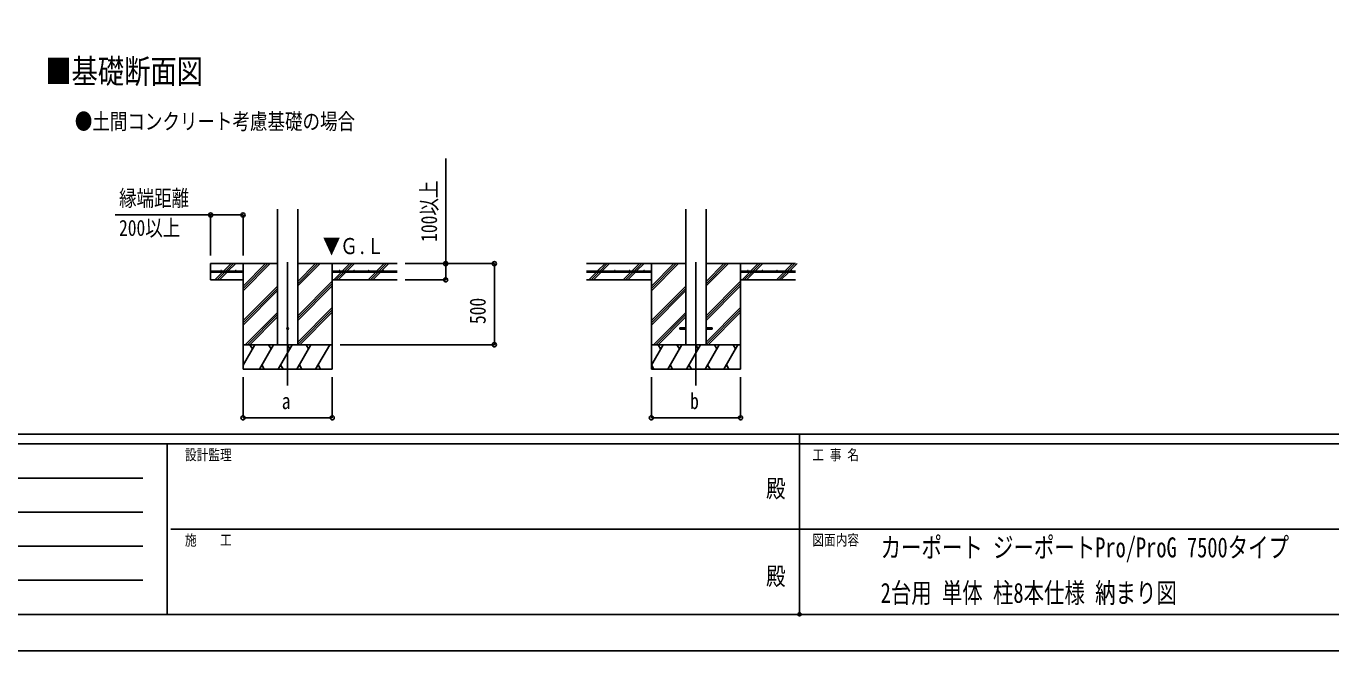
# Model space of a CAD drawing. Units: millimetres, scale not verified. Extents: x -12615 to 12615, y -8910 to 8910.
# Drawn here: x -4785 to 3262, y -8910 to -5061 of the extents above; entities that cross this region are included whole.
import ezdxf
from ezdxf.enums import TextEntityAlignment as Align

# ---------------------------------------------------------------- set-up
doc = ezdxf.new("R2010")
doc.units = ezdxf.units.MM
doc.header["$LTSCALE"] = 40
doc.header["$PDMODE"] = 32
doc.header["$PDSIZE"] = 20
for name, color, linetype in [('0-2_USER1', 3, 'Continuous'), ('0-3_YKK_12', 2, 'Continuous'), ('0-4_YKK_13', 4, 'Continuous'), ('0-5_YKK_A1', 4, 'Continuous'), ('0-6_YKK_D', 6, 'Continuous'), ('0-7_YKK_ZWAK', 7, 'Continuous')]:
    doc.layers.add(name, color=color, linetype=linetype)
doc.styles.add('ＭＳ ゴシック', font='')
doc.styles.get('ＭＳ ゴシック').set_extended_font_data('MS Gothic')

msp = doc.modelspace()

# ---------------------------------------------------------------- linework, layer by layer
at = {"layer": '0-3_YKK_12'}
for p, q in [((-3171.94, -6514.79), (-3171.94, -7274)), ((-653.94, -6514.79), (-653.94, -7274))]:
    msp.add_line(p, q, dxfattribs=at)
at = {"layer": '0-4_YKK_13'}
for p, q in [((-753.94, -6919.5), (-753.94, -6928.5)), ((-753.94, -6919.5), (-716.44, -6919.5)), ((-591.44, -6919.5), (-553.94, -6919.5)), ((-553.94, -6919.5), (-553.94, -6928.5)), ((-753.94, -6928.5), (-716.44, -6928.5)), ((-591.44, -6928.5), (-553.94, -6928.5))]:
    msp.add_line(p, q, dxfattribs=at)
msp.add_circle((-3171.94, -6924), 5, dxfattribs=at)
at = {"layer": '0-5_YKK_A1'}
for p, q in [((-3234.44, -7024), (-3234.44, -6188.65)), ((-3109.44, -7024), (-3109.44, -6188.65)), ((-716.44, -6187.65), (-716.44, -7024)), ((-591.44, -6187.65), (-591.44, -7024)), ((-3446.94, -6571.5), (-3646.94, -6571.5)), ((-3446.94, -6576.5), (-3646.94, -6576.5)), ((-3619.07, -6622.6), (-3572.98, -6576.5)), ((-3606.33, -6624), (-3558.83, -6576.5)), ((-3592.19, -6624), (-3544.69, -6576.5)), ((-3567.98, -6571.5), (-3520.48, -6524)), ((-3553.83, -6571.5), (-3506.33, -6524)), ((-3539.69, -6571.5), (-3492.19, -6524)), ((-3446.94, -6524), (-3446.94, -7174)), ((-3446.94, -6690.88), (-3280.06, -6524)), ((-3446.94, -6676.74), (-3294.2, -6524)), ((-3446.94, -6662.6), (-3308.34, -6524)), ((-3446.94, -6571.5), (-3446.94, -6576.5)), ((-3109.44, -6661.75), (-2971.69, -6524)), ((-3109.44, -6647.61), (-2985.83, -6524)), ((-3109.44, -6633.46), (-2999.98, -6524)), ((-3109.44, -6524), (-2496.94, -6524)), ((-2896.94, -6524), (-2896.94, -7174)), ((-2896.94, -6571.5), (-2496.94, -6571.5)), ((-2896.94, -6571.5), (-2896.94, -6576.5)), ((-2896.94, -6576.5), (-2496.94, -6576.5)), ((-2887.84, -6624), (-2840.34, -6576.5)), ((-2873.7, -6624), (-2826.2, -6576.5)), ((-2859.56, -6624), (-2812.06, -6576.5)), ((-2835.34, -6571.5), (-2787.84, -6524)), ((-2821.2, -6571.5), (-2773.7, -6524)), ((-2807.06, -6571.5), (-2759.56, -6524)), ((-2675.71, -6624), (-2628.21, -6576.5)), ((-2661.57, -6624), (-2614.07, -6576.5)), ((-2647.43, -6624), (-2599.93, -6576.5)), ((-2623.21, -6571.5), (-2575.71, -6524)), ((-2609.07, -6571.5), (-2561.57, -6524)), ((-2594.93, -6571.5), (-2547.43, -6524)), ((-716.44, -6524), (-1328.94, -6524)), ((-928.94, -6571.5), (-1328.94, -6571.5)), ((-928.94, -6576.5), (-1328.94, -6576.5)), ((-1314.61, -6624), (-1267.11, -6576.5)), ((-1300.47, -6624), (-1252.97, -6576.5)), ((-1286.32, -6624), (-1238.82, -6576.5)), ((-1262.11, -6571.5), (-1214.61, -6524)), ((-1247.97, -6571.5), (-1246.3, -6569.83)), ((-1243.11, -6566.64), (-1200.47, -6524)), ((-1233.82, -6571.5), (-1186.32, -6524)), ((-1101.07, -6622.6), (-1054.98, -6576.5)), ((-1088.33, -6624), (-1040.83, -6576.5)), ((-1074.19, -6624), (-1026.69, -6576.5)), ((-1049.98, -6571.5), (-1002.48, -6524)), ((-1035.83, -6571.5), (-988.33, -6524)), ((-1021.69, -6571.5), (-974.19, -6524)), ((-928.94, -6524), (-928.94, -7174)), ((-928.94, -6690.88), (-762.06, -6524)), ((-928.94, -6676.74), (-776.2, -6524)), ((-928.94, -6662.6), (-790.34, -6524)), ((-928.94, -6571.5), (-928.94, -6576.5)), ((-591.44, -6661.75), (-453.69, -6524)), ((-591.44, -6647.61), (-467.83, -6524)), ((-591.44, -6633.46), (-481.98, -6524)), ((-591.44, -6524), (-39.85, -6524)), ((-378.94, -6524), (-378.94, -7174)), ((-378.94, -6571.5), (-39.85, -6571.5)), ((-378.94, -6571.5), (-378.94, -6576.5)), ((-378.94, -6576.5), (-39.85, -6576.5)), ((-369.84, -6624), (-322.34, -6576.5)), ((-355.7, -6624), (-308.2, -6576.5)), ((-341.56, -6624), (-294.06, -6576.5)), ((-317.34, -6571.5), (-269.84, -6524)), ((-303.2, -6571.5), (-255.7, -6524)), ((-289.06, -6571.5), (-241.56, -6524)), ((-157.71, -6624), (-110.21, -6576.5)), ((-143.57, -6624), (-96.07, -6576.5)), ((-129.43, -6624), (-81.93, -6576.5)), ((-105.21, -6571.5), (-57.71, -6524)), ((-91.07, -6571.5), (-43.57, -6524)), ((-76.93, -6571.5), (-29.43, -6524)), ((-3446.94, -6624), (-3646.94, -6624)), ((-3446.94, -6874.73), (-3234.44, -6662.23)), ((-3446.94, -6888.87), (-3234.44, -6676.37)), ((-3109.44, -6845.59), (-2896.94, -6633.1)), ((-3109.44, -6859.74), (-2896.94, -6647.24)), ((-3109.44, -6873.88), (-2896.94, -6661.38)), ((-2896.94, -6624), (-2496.94, -6624)), ((-928.94, -6624), (-1328.94, -6624)), ((-928.94, -6874.73), (-716.44, -6662.23)), ((-928.94, -6888.87), (-716.44, -6676.37)), ((-591.44, -6845.59), (-378.94, -6633.1)), ((-591.44, -6859.74), (-378.94, -6647.24)), ((-591.44, -6873.88), (-378.94, -6661.38)), ((-378.94, -6624), (-39.85, -6624)), ((-3446.94, -6903.01), (-3234.44, -6690.51)), ((-928.94, -6903.01), (-716.44, -6690.51)), ((-3434.08, -7024), (-3234.44, -6824.36)), ((-3419.94, -7024), (-3234.44, -6838.5)), ((-3109.44, -7007.72), (-2896.94, -6795.23)), ((-3109.44, -7021.87), (-2896.94, -6809.37)), ((-3097.43, -7024), (-2896.94, -6823.51)), ((-916.08, -7024), (-716.44, -6824.36)), ((-901.94, -7024), (-716.44, -6838.5)), ((-591.44, -7007.72), (-378.94, -6795.23)), ((-591.44, -7021.87), (-378.94, -6809.37)), ((-579.43, -7024), (-378.94, -6823.51)), ((-3405.8, -7024), (-3234.44, -6852.64)), ((-887.8, -7024), (-716.44, -6852.64)), ((-2896.94, -7024), (-3446.94, -7024)), ((-3446.94, -7149.45), (-3374.51, -7024)), ((-3389.51, -7049.98), (-3404.51, -7024)), ((-3345.64, -7174), (-3259.04, -7024)), ((-3274.04, -7049.98), (-3289.04, -7024)), ((-3230.17, -7174), (-3143.57, -7024)), ((-3158.57, -7049.98), (-3173.57, -7024)), ((-3114.7, -7174), (-3028.1, -7024)), ((-3043.1, -7049.98), (-3058.1, -7024)), ((-2999.23, -7174), (-2912.63, -7024)), ((-2942.63, -7024), (-2942.63, -7024)), ((-378.94, -7024), (-928.94, -7024)), ((-928.94, -7149.45), (-856.51, -7024)), ((-871.51, -7049.98), (-886.51, -7024)), ((-827.64, -7174), (-741.04, -7024)), ((-756.04, -7049.98), (-771.04, -7024)), ((-712.17, -7174), (-625.57, -7024)), ((-640.57, -7049.98), (-655.57, -7024)), ((-596.7, -7174), (-510.1, -7024)), ((-525.1, -7049.98), (-540.1, -7024)), ((-481.23, -7174), (-394.63, -7024)), ((-409.63, -7049.98), (-424.63, -7024)), ((-3330.65, -7148.02), (-3315.65, -7174)), ((-3215.18, -7148.02), (-3200.18, -7174)), ((-3099.7, -7148.02), (-3084.7, -7174)), ((-2984.24, -7148.02), (-2969.24, -7174)), ((-928.11, -7148.02), (-913.12, -7174)), ((-812.65, -7148.02), (-797.65, -7174)), ((-697.18, -7148.02), (-682.18, -7174)), ((-581.7, -7148.02), (-566.7, -7174)), ((-466.24, -7148.02), (-451.24, -7174)), ((-3446.94, -7174), (-2896.94, -7174)), ((-928.94, -7174), (-378.94, -7174))]:
    msp.add_line(p, q, dxfattribs=at)
msp.add_lwpolyline([(-3234.44, -6524), (-3646.94, -6524), (-3646.94, -6624)], dxfattribs=at)
for centre in [(-3581.94, -6569), (-3491.94, -6569), (-2851.94, -6569), (-2761.94, -6569), (-2671.94, -6569), (-2581.94, -6569), (-1243.94, -6569), (-1153.94, -6569), (-1063.94, -6569), (-973.94, -6569), (-333.94, -6569), (-243.94, -6569), (-153.94, -6569), (-63.94, -6569)]:
    msp.add_circle(centre, 2.5, dxfattribs=at)
at = {"layer": '0-6_YKK_D'}
for p, q in [((-3646.94, -6474), (-3646.94, -6223)), ((-3446.94, -6474), (-3446.94, -6223)), ((-2446.94, -6524), (-1895.94, -6524)), ((-2446.94, -6524), (-2195.94, -6524)), ((-1896.94, -7024), (-1896.94, -6524)), ((-2446.94, -6624), (-2195.94, -6624)), ((-2846.94, -7024), (-1895.94, -7024)), ((-3446.94, -7224), (-3446.94, -7475)), ((-2896.94, -7224), (-2896.94, -7475)), ((-928.94, -7224), (-928.94, -7475)), ((-378.94, -7224), (-378.94, -7475)), ((-3446.94, -7474), (-2896.94, -7474)), ((-928.94, -7474), (-378.94, -7474))]:
    msp.add_line(p, q, dxfattribs=at)
for points in [[(-2196.94, -6624), (-2196.94, -6524), (-2196.94, -5876.4)], [(-3446.94, -6224), (-3646.94, -6224), (-4235.54, -6224)]]:
    msp.add_lwpolyline(points, dxfattribs=at)
for centre in [(-3646.94, -6224), (-3446.94, -6224), (-2196.94, -6524), (-1896.94, -6524), (-2196.94, -6624), (-1896.94, -7024), (-3446.94, -7474), (-2896.94, -7474), (-928.94, -7474), (-378.94, -7474)]:
    msp.add_circle(centre, 12.75, dxfattribs=at)
at = {"layer": '0-7_YKK_ZWAK'}
for p, q in [((11685.06, -7575), (-11714.94, -7575)), ((-3914.94, -7635), (-11714.94, -7635)), ((-3914.94, -7635), (-3914.94, -8685)), ((-14.94, -7635), (-3914.94, -7635)), ((-14.94, -7575), (-14.94, -8685)), ((3885.06, -7635), (-14.94, -7635)), ((-11587.44, -7845), (-4064.94, -7845)), ((-11587.44, -8055), (-4064.94, -8055)), ((-3892.44, -8160), (-14.94, -8160)), ((-14.94, -8160), (3885.06, -8160)), ((-11587.44, -8265), (-4064.94, -8265)), ((-11587.44, -8475), (-4064.94, -8475)), ((-11714.94, -8685), (-3914.94, -8685)), ((-3914.94, -8685), (-14.94, -8685)), ((-14.94, -8685), (3885.06, -8685))]:
    msp.add_line(p, q, dxfattribs=at)
msp.add_lwpolyline([(-12615, -8910), (12615, -8910), (12615, 8910), (-12615, 8910)], close=True, dxfattribs=at)
msp.add_point((-14.94, -8685), dxfattribs=at)

# ---------------------------------------------------------------- texts
at = {"layer": '0-2_USER1', "style": 'ＭＳ ゴシック'}
for s, height, width, p in [('■基礎断面図', 148.5, 0.8, (-4666.46, -5457.87)), ('●土間コンクリート考慮基礎の場合', 98.97, 0.8, (-4484.06, -5727.01)), ('カーポート ジーポートPro/ProG 7500タイプ', 123.2, 0.75, (485, -8371)), ('2台用 単体 柱8本仕様 納まり図', 123.2, 0.75, (485, -8651))]:
    msp.add_text(s, height=height, dxfattribs=dict(at, width=width)).set_placement(p, align=Align.BOTTOM_LEFT)
at = {"layer": '0-5_YKK_A1', "style": 'ＭＳ ゴシック', "width": 0.8}
msp.add_text('▼Ｇ.Ｌ', height=98.97, dxfattribs=at).set_placement((-2954.86, -6494.95), align=Align.BOTTOM_LEFT)
at = {"layer": '0-6_YKK_D', "style": 'ＭＳ ゴシック', "width": 0.8}
for s, p in [('100以上', (-2220.94, -6390)), ('500', (-1920.94, -6896.4))]:
    msp.add_text(s, height=98.97, rotation=90, dxfattribs=at).set_placement(p, align=Align.BOTTOM_LEFT)
for s, p in [('縁端距離', (-4211.54, -6200)), ('200以上', (-4211.54, -6383)), ('b', (-689.94, -7450)), ('a', (-3207.94, -7450))]:
    msp.add_text(s, height=98.97, dxfattribs=at).set_placement(p, align=Align.BOTTOM_LEFT)
at = {"layer": '0-7_YKK_ZWAK', "style": 'ＭＳ ゴシック', "width": 0.8}
for s, height, p in [('設計監理', 65.98, (-3804.94, -7755)), ('工 事 名', 65.98, (63.81, -7755)), ('殿', 110, (-221, -7997.5)), ('施\u3000\u3000工', 65.98, (-3804.94, -8280)), ('図面内容', 65.98, (63.81, -8280)), ('殿', 110, (-221, -8537.5))]:
    msp.add_text(s, height=height, dxfattribs=at).set_placement(p, align=Align.BOTTOM_LEFT)

doc.saveas('drawing.dxf')
